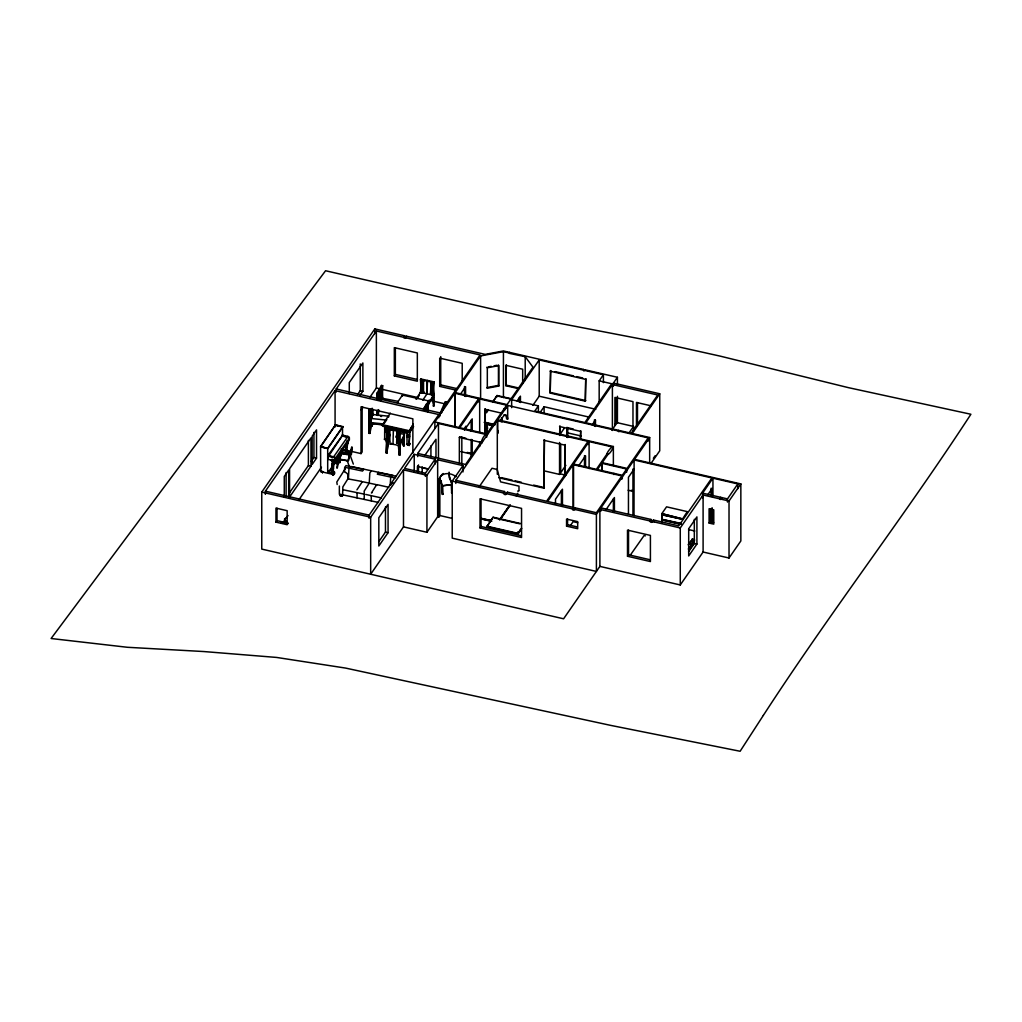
<?xml version="1.0" encoding="UTF-8"?>
<svg xmlns="http://www.w3.org/2000/svg" width="1022" height="1022" viewBox="0 0 1022 1022"><rect width="100%" height="100%" fill="white"/><g stroke="black" fill="none" stroke-linecap="round" stroke-linejoin="round"><path stroke-width="1.5" d="M371.484 418.522L371.497 408.992L371.484 418.522L386.112 420.068M380.44 389.51L380.44 400.637L380.427 389.548L379.239 389.305M422.853 400.113L427.03 393.815L427.49 380.44M328.266 455.02L342.242 435.755L328.777 455.85L333.709 456.987A1.367 1.035 34.7 0 1 335.267 458.495A1.495 1.137 34.7 0 0 333.709 456.732L328.369 456.195L333.287 457.332A1.495 1.137 34.7 0 1 334.846 459.095L334.846 460.922L327.845 459.3L327.845 455.62L328.803 455.544M341.948 435.742L342.523 434.669L342.472 435.832L347.403 436.969A1.495 1.137 34.7 0 1 348.949 438.732A1.367 1.035 34.7 0 0 347.391 437.224L342.472 436.087M346.381 452.516L346.381 451.583A3.398 2.555 -36.6 0 1 345.845 448.53L346.624 449.578A3.398 2.555 -36.6 0 0 347.161 452.631L346.139 452.337A3.973 2.989 -36.6 0 1 345.602 449.297L345.845 448.53M347.161 452.631L346.982 451.545A2.823 2.121 -36.6 0 1 346.599 449.386L346.739 449.054M369.862 433.481L371.024 423.734C370.59 436.879 367.894 436.368 369.236 423.542A19.776 2.913 -84 0 1 369.402 422.661M428.167 411.457L428.256 403.332M377.271 414.881L377.373 410.18M386.227 452.976L386.686 440.967L386.227 452.976L386.916 453.091L388.092 443.152L386.916 453.091M387.619 444.174L387.619 444.046A19.776 15.598 24.9 0 1 390.378 443.931L395.68 444.749A19.776 15.598 24.9 0 1 398.439 445.72L399.142 454.982L399.832 455.084L400.305 443.075L398.912 442.858M390.2 484.888L390.711 477.415L392.001 475.664M417.73 456.591L417.73 453.423L438.464 423.478L486.319 434.529C483.138 434.708 479.459 446.026 482.537 441.721L497.305 420.4L588.059 441.363L588.059 444.532M486.728 433.928L459.759 427.707L479.676 398.963L506.644 405.185L486.728 433.928L486.728 437.097M503.872 409.477L504.868 409.758L507.678 405.427L618.169 430.939L618.578 430.351L585.887 422.789L612.395 384.54L657.721 395.003L631.213 433.264L620.035 430.684L618.885 431.744L618.169 430.939M573.546 506.81L573.546 464.052L589.106 441.593L611.923 446.87C601.792 457.256 610.096 456.796 613.366 446.512L497.727 419.799L497.727 433.481A13.631 4.126 -77 0 1 498.059 430.53M344.388 471.768L344.682 467.437M336.11 463.566L336.813 462.966L334.258 462.596M371.344 422.916L371.382 425.791L372.276 425.893L372.532 423.044M332.674 464.588L332.265 468.536A3.973 1.278 76.1 0 0 332.163 469.724M332.891 465.01L332.546 468.817A3.398 1.099 76.1 0 0 332.776 472.317M333.67 460.385A3.143 1.009 76.1 0 1 333.913 463.515L333.453 468.587A3.398 1.099 76.1 0 0 333.683 472.087L331.869 472.547A3.398 1.099 76.1 0 1 331.639 469.034L332.099 463.962A3.143 1.009 76.1 0 0 331.639 460.143L332.674 459.721M377.999 415.545L378.574 409.63M378.268 415.073L378.817 410.448M442.654 486.038L442.999 494.341C440.354 491.327 443.752 482.729 439.396 478.871M451.532 482.295L449.514 478.092L449.092 472.164M378.498 502.454L339.802 494.226L340.249 495.798L342.191 496.219L342.396 494.776M352.36 447.725L349.665 453.487L348.732 460.066A1.354 1.073 24.9 0 1 347.314 460.82C349.588 460.296 353.382 434.465 351.415 454.305A1.354 1.073 24.9 0 1 349.984 455.058L342.281 453.717L341.386 454.279M351.964 447.662L350.75 454.547L342.281 453.321A1.507 1.188 24.9 0 0 340.901 454.19M322.684 472.598L321.406 470.81M322.479 472.726L322.556 471.896M322.952 471.832L322.684 471.947M332.699 473.761L332.124 474.425L333.491 475.013L331.741 473.671L332.802 474.042M333.824 474.451L333.632 473.94M617.416 385.205L617.416 377.284L585.121 369.823L584.265 370.386L583.409 369.427L503.412 350.955L485.156 354.378L406.539 336.225C406.564 339.521 401.531 338.218 404.635 335.791L374.806 328.905L261.76 492.08L261.76 549.095L563.595 618.795L599.888 566.392L599.888 509.39L649.941 520.939A1.316 0.996 34.7 0 0 651.155 522.293A1.316 0.996 34.7 0 0 652.381 521.501L653.416 520.006L678.723 525.857L711.912 477.951L634.113 459.977L600.923 507.883L600.923 511.051M406.539 336.225L405.581 336.851L404.635 335.791M509.416 352.347L509.39 353.382L525.206 356.691L532.986 367.166L507.053 404.597L467.118 395.373L465.904 396.498L465.508 395.003L455.199 392.614L455.199 427.452M467.118 395.373L466.313 395.897L465.508 395.003M585.121 369.823L583.843 370.986L583.409 369.427M620.035 430.684L618.578 430.351M613.852 473.365L613.941 474.515L614.861 473.595L622.296 475.307L626.652 469.021L601.754 463.273L597.397 469.558L614.861 473.595M702.574 493.153L712.947 478.181L737.833 483.93L727.46 498.902L722.005 497.637C721.954 500.614 717.661 499.541 720.612 497.318L702.574 493.153L702.574 497.906M722.005 497.637L720.612 497.318M336.838 463.273L336.2 463.043M337.912 460.577L338.64 461.126L335.753 460.424M337.912 461.037L337.771 461.344M336.8 467.935L338.231 459.951A1.507 1.188 24.9 0 1 339.598 459.082L347.71 460.718L339.023 459.619L337.286 468.012M340.492 459.312L339.789 462.634L339.828 459.619M339.304 462.557L340.799 454.841L338.129 460.603L341.105 455.288M339.789 462.634L340.313 459.696M370.462 421.601L370.807 409.375C373.209 423.185 367.268 426.634 369.568 410.793M346.995 441.76A2.555 1.916 -36.6 0 1 346.995 442.5L347.838 443.075L346.624 449.578L345.717 449.041L346.803 443.088L347.71 443.599L347.953 442.782A3.718 2.785 -36.6 0 0 347.953 441.006M357.112 492.757L357.023 497.893M336.838 463.656L334.258 463.055M369.223 421.46L369.568 409.247M371.024 421.754L370.756 424.552A22.024 17.693 17.6 0 1 382.611 425.267M373.043 415.392L373.298 414.574M371.382 425.791L372.276 425.893M388.577 417.04L388.845 416.222L371.51 414.383M342.6 495.031L342.843 486.906L347.876 478.871L361.673 481.413M376.39 485.22L377.041 484.786M370.922 415.826L372.506 415.162L372.506 408.787M613.443 473.965L573.125 464.652L547.613 501.483L573.508 507.461C570.263 510.387 575.565 511.626 575.322 507.883L596.363 512.737L621.874 475.907L614.452 474.195M573.508 507.461L574.415 509.007L575.322 507.883M321.943 472.177L321.176 470.912M518.627 490.956L517.63 491.109M350.022 454.905L353.331 464.103M386.227 441.977A87.611 69.1 24.9 0 0 386.227 429.291L386.546 428.588L400.164 430.684A87.611 69.1 24.9 0 0 400.164 443.382M389.382 431.182L389.714 430.479L389.714 441.338L387.555 442.041L387.555 430.901L389.382 431.182L389.382 442.041M387.938 438.285L389.791 434.273M387.555 442.041L387.875 430.198M393.355 429.636L393.023 444.148M396.677 443.178L396.996 431.616L396.677 443.178L398.503 443.74L398.836 431.897L398.503 443.74M395.77 437.122L397.584 433.213L404.393 434.261L404.137 445.835L403.435 445.72L402.783 438.297M399.832 455.084L399.832 444.085A87.611 69.1 24.9 0 1 399.832 431.399L400.164 430.684M398.439 445.848L398.912 444.826L399.104 448.965M399.832 444.085L404.393 434.261M399.142 454.982L399.244 451.711M441.696 412.773A87.611 18.511 -81.2 0 0 441.632 409.745L445.285 401.889L446.499 402.08A87.611 18.511 -81.2 0 0 446.448 404.29M444.928 404.06L444.429 405.121L445.656 405.312L446.141 404.252M446.499 402.08L442.858 409.937L441.632 409.745M322.415 472.126L321.419 471.41M333.364 475.038L332.84 474.272M377.105 399.321A87.611 22.701 -79.1 0 0 377.003 393.163L381.474 385.447L382.675 385.677A87.611 22.701 -79.1 0 0 382.675 398.363M378.306 399.551A87.611 22.701 -79.1 0 0 378.191 393.393L382.675 385.677M378.038 392.78L379.239 393.01L378.638 398.823M381.628 399.73L382.228 387.836L382.228 398.976L380.427 399.5M382.739 399.257L383.199 398.465M397.724 402.144L398.171 401.365L381.474 398.133M345.232 468.791L336.813 482.014L337.171 484.517M340.249 495.798L340.965 494.686M342.191 496.219L342.907 495.095M363.615 469.353L362.529 471.065L344.899 467.322L345.985 465.61L363.934 469.481M362.171 481.911L356.933 489.832M342.804 489.717L364.292 494.137L364.164 499.4M378.383 472.496L377.297 474.195L394.926 477.951L396.012 476.239L378.229 472.522M376.479 484.952L371.433 492.987L372.085 492.553M371.318 500.921L371.229 495.759M434.069 381.896L433.622 382.573A87.611 66.788 33.6 0 0 433.622 395.271L420.451 392.359A87.611 66.788 33.6 0 0 420.451 379.66L420.911 378.983L434.069 381.896A87.611 66.788 33.6 0 0 434.069 394.594L433.737 406.079L432.063 397.251L433.417 397.545L433.737 406.079M421.741 381.359L423.517 381.755L423.517 392.614L421.741 392.499L421.741 381.359L423.964 381.065M415.954 399.117L420.911 391.669A87.611 66.788 33.6 0 0 421.09 381.129M421.741 392.499L422.201 380.682M430.556 394.173L431.016 382.624L430.556 394.173L432.332 394.85L432.779 383.02L432.332 394.85M427.758 411.943L427.758 404.086L434.069 394.594M433.073 405.926L434.069 405.593M413.246 425.446L408.902 431.897L382.509 425.982L382.509 424.73L390.315 413.118M397.239 402.796L402.451 395.054L428.844 400.969L423.645 409.963M384.246 423.402L386.84 419.531M386.725 430.773L384.655 430.313L385.345 429.291L385.358 431.961M386.648 430.977L384.847 430.581L385.409 429.406M384.847 430.581L385.409 429.751M386.865 428.793L387.3 427.107L386.865 428.793L391.209 429.764M386.546 431.629L384.987 430.862L385.46 429.828M386.878 430.632L386.725 439.562L384.655 439.09L384.655 431.591L385.524 430.326L384.847 431.693L386.648 431.833M408.902 431.897L413.246 424.194M423.645 408.711L428.844 400.969M410.461 428.665L412.198 426.072M423.542 409.196L427.899 402.706L423.542 409.924M404.265 430.275L383.48 425.612L383.48 426.353L408.711 431.999L412.198 426.8M412.747 426.8L409.349 432.881L413.603 426.557M423.798 410.346L426.353 406.552L425.05 406.258M407.855 435.615L407.178 436.688L409.541 435.998L407.178 435.576L407.74 434.759M408.953 436.228L409.745 430.019L409.745 434.759L408.953 436.228L407.318 435.87L409.541 434.81L408.979 435.64M424.654 410.103L426.353 406.552M408.979 437.097L409.745 436.036L409.055 444.557L406.999 444.097L406.999 436.598L407.855 435.321M426.672 409.311L427.222 408.481L427.119 409.196M424.871 408.902L426.634 409.911L427.426 408.43L427.426 403.703M406.999 430.581L406.999 435.308L409.426 435.806L409.055 444.557M426.634 410.435L427.222 409.937M426.672 410.499L427.222 409.681M426.749 410.729L427.426 409.707M409.183 444.826L410.129 443.42L409.183 445.477L406.577 444.251L409.183 445.477M485.003 413.45L487.583 409.618M492.745 401.927L497.05 395.527L512.099 398.899M485.859 412.594L487.583 410.039M492.745 402.349L497.05 395.527M496.5 397.328L497.241 396.204M486.51 412.735L488.235 410.18M265.388 494.354L265.388 491.186L335.075 390.608L438.796 414.562L438.796 417.717M336.2 392.141L336.2 388.973L376.364 331L403.601 337.286M334.692 473.531L333.683 474.566L320.691 471.589L320.589 446.422L335.625 424.718L342.881 426.851L327.845 448.556L320.589 446.882L335.625 424.718M288.766 493.856L308.389 465.534L308.389 440.418M311.314 461.318L313.933 457.524L313.933 432.421M357.559 394.556L360.281 390.634L360.281 363.947M310.982 466.134L289.571 497.037L289.571 468.779L310.982 437.876L310.982 466.134L308.389 465.534M316.526 458.124L312.157 464.435L312.157 436.19L316.526 429.879L316.526 458.124L313.933 457.524M360.153 395.156L362.874 391.234L362.874 362.976L349.281 382.586L349.281 393.572M275.966 522.127L275.966 508.113L287.156 510.693L287.156 524.708L275.966 522.127L277.013 520.632L277.013 508.177M327.692 471.845L328.522 470.644C339.023 471.193 334.501 475.473 327.692 471.845L327.692 448.351L342.881 426.404M282.583 523.379L284.397 520.76M286.211 518.154L288.012 515.535M298.871 499.86L321.496 467.207M361.2 409.911L362.976 407.331M370.117 397.021L376.364 388.002L376.364 331M320.691 471.589L321.521 470.388M334.232 459.874L333.402 461.075L331.32 460.59L332.15 459.172M333.287 457.332L347.391 437.224M347.403 436.969L347.812 436.381A1.495 1.137 34.7 0 1 349.371 438.131L349.371 439.958L334.846 460.922M331.32 460.59L332.15 459.389M334.846 459.095L349.371 438.131M337.477 462.583C338.652 462.123 332.75 462.021 336.838 461.676M341.693 451.622L342.523 450.434C353.024 450.983 348.502 455.263 341.693 451.622L341.693 453.002C344.133 454.113 350.789 455.901 348.234 451.75L347.403 454.317M394.326 375.892L394.326 347.646L417.334 352.96L417.334 381.206L394.326 375.892L395.361 374.397L395.361 347.723M334.999 461.97L335.216 461.216M335.753 460.884L335.957 460.13M342.523 451.801L328.522 472.011L328.522 470.644M337.592 462.57L337.809 462.263M331.32 472.675L332.15 471.474M345.321 452.465L346.151 451.264M333.402 474.527L334.232 471.96L333.428 474.745M341.169 449.016L361.009 453.602L362.133 451.967L362.133 406.782M456.208 390.187L439.703 386.38L440.738 384.885L440.738 356.627M369.108 518.307L369.108 515.139L438.796 414.562M439.933 416.082L439.933 412.914L480.085 354.953L405.504 337.72M434.874 428.295L434.874 421.958L454.777 393.215L465.087 395.591M455.199 392.614L480.608 355.937L503.424 351.657L508.994 352.948M403.486 469.852L403.486 526.867L370.667 574.236L370.667 517.234L403.486 469.852L426.928 475.268L437.659 459.772L462.979 465.61L462.979 471.947M414.229 454.356L404.508 468.395L425.408 473.224L435.142 459.185L414.229 454.356L414.229 471.768M460.475 394.122L465.572 386.763L465.572 396.344M424.794 455.442L435.985 439.281L435.985 457.818M378.753 541.775L385.473 532.066L385.473 506.925M466.709 395.974L478.641 398.721L458.725 427.464L434.874 421.958M388.066 532.666L378.83 546.004L378.83 517.72L388.066 504.37L388.066 532.666L385.473 532.066M464.256 428.601L465.981 426.11M459.351 462.966L459.351 437.429L459.759 436.828L465.853 438.234M464.422 430.096L472.202 418.867L472.202 430.032M484.862 433.226L485.271 408.685L485.271 434.222M403.486 526.867L426.928 532.27L437.659 516.774L438.796 517.043L438.796 481.413L439.843 479.918A12.405 9.402 34.7 0 1 443.216 473.531M518.116 388.564L505.954 385.754L506.363 364.739M599.888 509.39L596.401 514.424L596.401 571.439L452.222 538.147L452.235 481.119L462.979 465.61M480.953 442.271L465.572 464.473L417.73 453.423M455.825 483.457L455.825 480.289L481.988 442.513M497.727 419.799L504.779 409.618M511.639 407.637L511.639 399.717L539.207 359.923L582.987 370.028M517.106 400.943L520.428 396.153L520.428 402.54M438.796 517.043L439.843 515.535L439.843 479.918M550.194 393.061L550.603 370.59L550.194 393.061L585.325 401.173L585.747 378.702L585.325 401.173M532.845 405.389L539.207 396.204L539.207 359.923M479.382 486.498L492.016 468.268L497.203 469.468L500.576 481.873L518.984 486.127L518.984 490.688M511.639 399.717L538.377 405.887L534.838 411.01L584.852 422.559L611.731 383.748L599.173 380.848L599.173 402.936M540.523 411.904L544.113 406.73L588.787 417.04M452.222 481.132L503.539 492.987L504.536 491.531A1.546 1.163 34.7 0 0 505.967 493.128A1.546 1.163 34.7 0 0 507.397 492.195L546.578 501.24L588.059 441.363M480.021 527.901L480.021 498.787L521.552 508.381L521.552 537.495L480.021 527.901L481.03 526.458L481.03 498.877M503.539 492.987A1.546 1.163 34.7 0 0 504.97 494.571A1.546 1.163 34.7 0 0 506.388 493.652L507.397 492.195M543.985 488.184L544.394 439.703L543.985 488.184L498.864 477.772M521.578 528.693L518.026 533.829L486.906 526.649L493.128 517.209L521.131 523.673M486.906 526.649L493.128 517.209M559.545 434.503L559.954 425.931L559.954 435.5M499.541 519.713L509.135 505.864M516.123 495.785L517.86 493.268M499.796 519.776L510.016 505.06M500.678 518.972L510.272 505.111M560.708 433.392L564.259 428.256M599.173 380.848L603.414 374.742L584.712 370.424M564.732 475.422L565.14 444.493L565.14 476.418M613.404 386.252L613.404 383.084L617.416 377.284M580.279 439.294L580.7 430.722L580.7 438.693M592.134 424.922L595.456 420.119L594.421 419.876L594.421 426.212M520.249 529.754L518.754 532.373L517.886 531.989M518.026 533.829L521.578 528.246M544.253 470.887L559.545 474.412L559.954 473.812L559.954 443.484M565.843 465.317L560.708 472.726L560.708 444.404M578.733 465.687L585.542 455.85L585.542 467.028M611.974 430.07L617.109 422.648L633.525 426.43L633.525 431.169M606.851 454.177L596.363 469.328L573.546 464.052M602.175 470.593L602.175 462.672L607.898 454.509M629.245 432.625L633.525 426.43M566.558 526.151L566.558 519.061L577.686 521.629L577.686 528.719L566.558 526.151L567.568 524.695L567.568 519.035M613.404 383.084L659.739 393.777L632.222 433.494L649.673 437.531L649.673 462.864M570.455 525.512L573.125 521.654L577.698 522.715M619.613 431.284L648.216 437.889L627.061 468.421L602.175 462.672M649.673 437.531L634.534 459.376L740.848 483.93L740.848 540.945L729.018 558.012L703.098 552.021L680.269 584.954L599.888 566.392M606.11 509.518L614.414 497.548L614.414 511.907M653.365 458.303L655.102 455.786M650.861 463.605L659.739 450.791L659.739 393.777M649.941 520.939L650.976 519.444A1.316 0.996 34.7 0 0 652.202 520.798A1.316 0.996 34.7 0 0 653.416 520.006M627.495 556.262L627.495 530.124L650.414 535.413L650.414 561.551L627.495 556.262L628.53 554.767L628.53 530.163M661.834 513.644L666.561 506.835L687.295 511.626L682.581 518.933L661.834 513.644L682.581 518.933M661.834 514.143L662.077 523.162M681.086 523.788L661.822 519.342L681.316 523.443M680.269 584.954L680.269 527.952L703.098 495.006L719.577 498.813M707.773 494.763L712.078 488.554L711.044 488.312L711.044 496.296M688.572 551.791L694.321 543.474L694.321 519.317M709.089 523.047L709.089 508.764L713.778 509.85L713.778 524.133L709.089 523.047L710.124 521.552L710.124 508.854M696.915 544.074L688.7 555.942L688.7 528.757L696.915 516.902L696.915 544.074L694.321 543.474M729.018 558.012L729.018 500.997L740.848 483.93M630.433 554.972L644.077 535.579L645.355 535.873M688.138 544.752L692.788 538.798L689.377 543.64M691.217 544.585L692.367 542.976L690.438 543.845M688.304 549.044L694.666 539.986M688.662 550.641L694.13 542.874M347.787 479.139L347.965 475.805A3.411 2.913 41 0 0 347.339 473.863L347.071 473.518A3.411 2.913 41 0 0 345.295 472.343L345.091 471.947M380.721 399.065L382.228 398.976M332.776 473.684L331.946 474.016M332.789 463.324L332.099 463.962L333.913 463.515M364.292 494.137L364.164 491.16L369.236 483.125L369.823 472.969L371.114 471.231M449.693 477.657L451.98 484.594L441.862 485.859L451.98 484.594M392.026 483.074L391.72 483.291A3.411 2.913 41 0 0 391.234 483.853M661.822 514.705L682.798 519.342L661.822 514.705L661.822 519.342M661.822 523.009L662.052 519.751L681.316 524.209M284.601 523.136L284.601 518.921L287.233 517.132M322.479 471.896L322.428 472.573M333.121 474.54L332.048 474.093M331.869 472.547L333.683 472.087M281.357 522.945L284.448 522.178M387.875 441.338L389.714 441.338M337.03 461.676L337.733 461.752M336.302 462.263L337.158 462.097M488.388 366.872L491.263 366.336M494.137 365.799L496.999 365.263M486.957 367.154L487.315 367.779L498.8 365.62L498.8 386.035L487.315 388.194L486.957 387.555L498.442 385.396L498.8 386.035M442.219 494.163L442.999 494.341M451.66 482.652L452.197 492.617L451.545 492.719L452.337 492.898M422.201 391.822L423.964 391.924M345.947 453.806L347.084 454.292M487.136 428.512L486.306 423.989M369.223 410.32L370.462 410.461M371.267 415.021L372.506 415.162M369.568 420.106L370.807 420.234M372.698 409.426A87.611 12.916 -84 0 0 372.762 414.51L370.22 422.52A87.611 12.916 -84 0 0 370.22 409.835L368.968 409.694A87.611 12.916 -84 0 1 368.968 422.393L383.339 423.913M369.095 432.983L369.99 433.073M346.381 451.583L347.173 451.698M518.231 532.245L518.652 531.644M443.459 405.811L444.685 406.002M386.227 429.291L399.832 431.399M396.677 432.319L398.503 432.6M404.393 445.26L403.435 445.72L402.77 438.183M386.457 452.478L387.159 452.58M399.372 454.471L400.075 454.573M336.775 462.123L334.999 461.51M381.628 388.871L380.427 388.641L381.027 387.606L381.027 398.746M377.003 393.163L378.191 393.393M351.427 466.543L393.202 475.422M362.733 481.745L375.738 484.517M376.671 484.594L388.743 487.277M365.723 494.444L381.295 497.893M396.996 442.475L398.836 443.037M420.451 379.66L433.622 382.573M430.556 383.314L432.332 383.71M420.259 392.652L421.601 392.946M432.063 395.271L433.417 395.565L433.417 397.545A22.024 6.439 -77.5 0 0 428.256 405.3M426.404 403.792L427.758 404.086M498.557 396.293L510.591 398.989M425.05 407.28L426.353 407.574M484.351 422.15L494.891 424.513M424.679 408.979L426.749 409.452M424.871 409.26L426.672 409.656M484.351 422.571L494.891 424.935M426.57 410.078L425.216 409.477M426.634 410.192L424.999 410.065M485.603 423.696L493.128 425.369M485.361 424.066L492.885 425.752M382.509 424.73L408.902 430.645M386.865 427.771L407.126 432.306L407.126 433.328L398.439 431.386M398.887 430.722L404.674 432.025M409.426 435.193L407.791 434.835L407.74 435.857M384.847 430.236L386.648 430.632M385.205 431.105L386.546 431.399L384.987 431.386M407.535 436.1L408.889 436.407M384.655 431.591L386.725 432.05M406.999 436.598L409.055 437.058M386.853 439.83L384.246 439.243L386.853 440.469M555.189 371.638L573.521 375.879M576.574 376.581L582.693 377.987M550.194 371.178L585.325 379.303M650.873 405.772L636.476 402.451L636.476 426.378M550.603 392.461L585.747 400.573M506.363 385.153L518.537 387.964M539.207 396.204L595.762 409.273M395.361 374.397L416.835 379.354M440.738 384.885L457.243 388.692M503.999 409.004L505.034 409.247M567.363 427.643L573.291 429.01M484.862 409.285L501.457 413.118M559.545 426.532L580.279 431.322M376.364 388.002L418.164 397.66M428.997 400.164L444.481 403.741M507.678 405.427L507.678 419.109L506.644 418.867A13.631 4.126 -77 0 0 503.923 414.843M567.223 432.779L581.084 435.985M360.281 390.634L362.874 391.234M336.2 388.973L439.933 412.914M607.221 453.653L608.256 453.896M543.985 440.303L564.732 445.094M481.503 441.491L482.537 441.721M459.351 437.429L482.192 442.705M720.97 499.145L729.018 500.997M467.233 452.401L471.742 453.449M559.954 473.812L565.881 475.179M631.213 490.266L632.222 490.509M460.743 451.596L471.18 454.011M628.147 490.253L632.784 491.327M335.625 425.178L342.881 426.851M335.523 425.331L341.118 426.621M342.881 435.244L347.812 436.381M710.124 521.552L713.637 522.357M501.304 477.632L512.073 480.123M515.152 480.838L521.309 482.256M533.625 485.105L544.394 487.583M661.822 519.917L681.074 524.363M600.923 507.883L650.976 519.444M428.18 468.906L417.449 466.428L417.449 471.155M422.009 467.693L428.116 469.098M651.231 520.939L654.336 521.654M688.572 529.562L694.794 531.006M652.381 521.501L680.269 527.952M320.589 446.422L327.845 448.556M320.691 446.729L327.692 448.351M455.825 480.289L504.536 491.531M506.388 493.652L572.512 508.918M574.326 509.326L596.401 514.424M438.464 480.493L441.453 481.183M331.32 460.36L333.402 461.075M567.568 524.695L577.302 526.943M494.686 518.026L519.585 523.775M480.8 518.218L491.314 520.645M481.094 518.461L491.608 520.888M481.055 518.742L491.416 521.131M481.094 518.921L491.608 521.348M628.53 554.767L649.915 559.711M486.906 526.189L518.026 533.369M439.843 515.535L452.12 518.371M481.03 526.458L521.028 535.694M265.388 491.186L369.108 515.139M261.76 492.08L370.667 517.234M277.013 520.632L288.191 523.213M322.377 472.394L322.313 471.666M431.016 393.483L432.779 394.16M484.901 425.229L487.136 434.082M361.443 481.477L362.095 482.18M348.438 478.718L348.936 468.536L350.227 466.786M284.601 518.921L288.063 523.724M439.537 479.625L441.862 484.492L442.347 494.444M451.315 484.696L451.673 493M347.416 461.05L349.166 466.326M449.539 478.092L449.028 473.378M332.942 472.241L332.865 471.921A2.823 0.907 76.1 0 1 332.699 469.456L333.274 463.962A3.718 1.201 76.1 0 0 332.929 460.5M332.597 472.394L332.508 472.036A3.973 1.278 76.1 0 1 332.214 470.452M486.804 423.593L487.635 428.512M487.353 432.191L485.757 426.148L487.635 434.082M403.46 442.104L403.703 445.158L403.46 442.066M385.038 429.074L385.166 432.102M404.035 435.04L404.137 445.835M427.004 381.117L427.03 393.815M737.833 483.93L737.833 488.682M727.46 498.902L727.46 502.07M712.947 478.181L712.947 495.606M712.947 509.85L712.947 522.523M712.078 488.554L712.078 496.539M712.078 507.704L712.078 522.076M711.044 509.058L711.044 523.43M703.098 495.006L703.098 552.021M692.379 538.709L692.379 541.341M648.216 437.889L648.216 441.057M637.485 402.579L637.485 424.909M634.113 459.977L633.998 515.573M632.976 427.388L632.976 401.633L614.912 397.469L614.912 424.743L615.921 423.274L615.921 397.52M632.95 515.331L632.95 469.047L633.998 469.277L628.453 477.274L628.453 513.989M626.652 469.021L626.652 472.19M622.296 475.307L622.296 478.475M621.874 475.907L621.874 479.075M617.416 396.281L617.416 423.21M613.366 446.512L613.366 465.508M613.379 498.902L613.379 511.677M612.395 384.54L612.395 430.454M603.414 374.742L603.414 382.637M601.754 463.273L601.754 471.193M595.456 420.119L595.456 426.442M589.106 441.593L589.106 468.523M584.507 455.608L584.507 466.786M573.125 464.652L573.125 508.994M567.747 428.001L567.747 437.544M567.031 427.439L567.031 436.982M566.903 427.515L566.801 437.263M562.445 505.162L562.445 489.193L555.495 499.234L555.495 504.012M561.41 490.56L561.41 504.919M559.545 442.488L559.545 474.412M544.113 406.73L544.113 413.105M538.377 405.887L538.377 412.224M525.206 356.691L525.206 380.44M522.676 383.339L522.676 369.21L505.954 365.339L505.954 385.754M519.38 397.52L519.38 402.298M507.053 404.597L507.053 407.765M506.644 405.185L506.644 408.225M503.424 351.657L503.424 397.584M501.866 418.905L501.866 422.099M501.457 417.909L501.457 421.09M498.442 364.995L498.442 385.396M497.305 420.4L497.305 474.246M487.315 367.779L487.315 388.194M486.268 423.568L486.268 426.544L486.153 425.88A1.507 1.239 0 0 0 484.926 424.82M480.608 355.937L480.608 398.695M479.676 398.963L479.676 432.217M479.676 441.721L479.676 446.473M478.641 398.721L478.641 401.889M472.202 439.613L472.202 455.582M471.168 420.221L471.168 431.399M471.168 439.371L471.168 456.936M464.525 386.533L464.525 396.102M462.212 382.151L462.212 363.321L439.703 358.122L439.703 386.38M461.829 437.033L461.829 464.167M454.777 393.215L454.777 426.468M438.464 423.478L438.464 458.316M437.659 459.772L437.659 516.774M435.142 459.185L435.142 463.937M430.926 445.848L430.926 456.655M426.928 475.268L426.928 532.27M426.749 404.712L426.634 409.911M425.408 473.224L425.408 476.393M422.214 466.888L422.214 473.071M418.483 464.921L418.483 471.231M417.73 466.096L417.73 472.432M412.862 453.104L412.862 418.828L361.009 406.858L361.009 453.602M409.209 436.151L407.178 435.576M408.889 436.113L407.318 436.394M408.711 431.271L408.711 431.999M402.451 395.054L402.451 396.306M397.584 433.213L397.584 434.324M386.725 426.046L386.61 431.233M384.655 425.574L384.655 430.313M379.239 393.01L379.239 399.206M378.038 394.326L378.038 398.976M377.437 393.815L377.437 398.593M377.003 410.563L377.003 415.277M374.806 328.905L374.806 333.657M372.161 408.2L372.161 415.954M368.968 422.393L368.968 433.392M342.523 426.94L342.523 436.343M339.355 486.025L339.355 494.354M335.075 390.608L335.075 427.03M288.702 496.718L288.702 470.031L284.269 476.444L284.269 496.845M286.109 472.573L286.109 496.117M500.435 421.613A13.631 4.126 -77 0 1 507.678 419.109M438.796 481.413A12.405 9.402 34.7 0 1 456.08 476.635M389.19 436.688A22.024 4.65 -81.2 0 1 389.804 435.679M386.546 428.588A87.611 69.1 24.9 0 1 386.84 432.855M386.84 437.097A87.611 69.1 24.9 0 1 386.546 441.274M400.305 445.043A22.024 4.65 -81.2 0 1 404.035 437.02M445.26 403A87.611 18.511 -81.2 0 1 445.285 401.889M380.388 416.312A22.024 17.693 17.6 0 1 381.589 416.465M383.774 425.637A22.024 17.693 17.6 0 1 384.911 426.059M381.436 386.559A87.611 22.701 -79.1 0 1 381.474 385.447M416.81 398.95A22.024 6.439 -77.5 0 1 417.679 397.52M418.113 396.894A22.024 6.439 -77.5 0 1 418.547 396.319M418.982 395.808A22.024 6.439 -77.5 0 1 419.416 395.348M420.911 378.983A87.611 66.788 33.6 0 1 421.013 380.056M390.864 484.913A3.411 2.913 41 0 1 390.941 484.543M392.359 482.895A3.411 2.913 41 0 1 393.1 482.678M332.661 460.258A3.143 1.009 76.1 0 1 333.006 463.745M332.508 460.424A2.555 0.818 76.1 0 1 332.674 460.999M332.878 462.417A2.555 0.818 76.1 0 1 332.865 462.889M347.135 441.926A3.143 2.351 -36.6 0 1 346.931 442.552M347.148 440.929A3.143 2.351 -36.6 0 1 347.71 443.599M347.327 441.019A3.143 2.351 -36.6 0 1 347.314 443.075L346.228 449.054A3.398 2.555 -36.6 0 0 346.777 452.107M390.774 443.152L391.209 443.829L390.774 443.152M763.332 715.4L740.12 751.259L610.671 725.377L345.538 668.069L276.63 657.44L203.876 651.551L127.418 647.284L51.1 638.507L325.571 270.741L527.071 317.063L656.661 342L720.28 356.154L848.349 387.632L970.9 414.255C904.291 516.442 829.672 613.047 763.332 715.4M332.316 468.383L331.639 469.034L333.453 468.587L332.316 468.383"/></g></svg>
